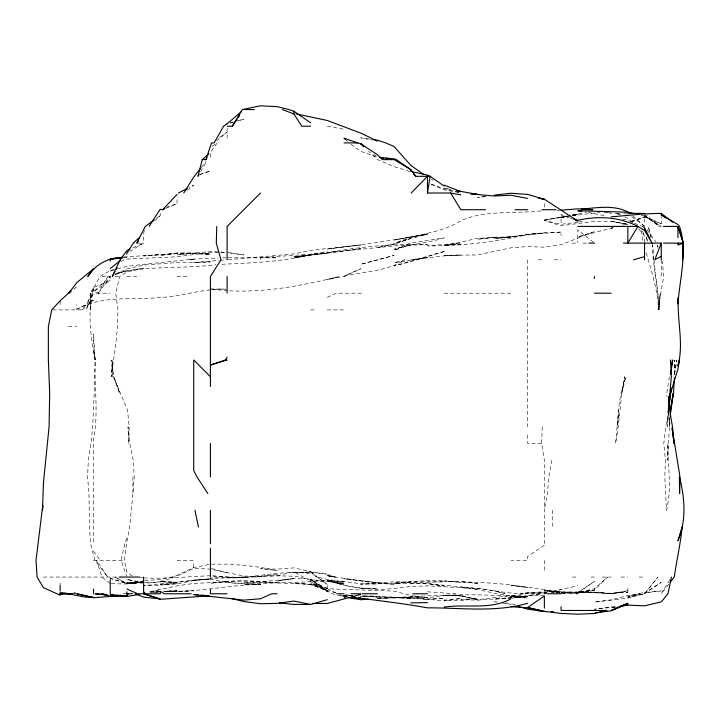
<?xml version="1.0" encoding="UTF-8"?>
<svg xmlns="http://www.w3.org/2000/svg" width="720" height="720" viewBox="0 0 720 720"><rect width="100%" height="100%" fill="white"/><g stroke="black" fill="none" stroke-linecap="round" stroke-linejoin="round"><path stroke-width="0.54" stroke-dasharray="3.6 2.7" d="M674.55 374.463L674.775 359.991L674.325 374.463M544.365 543.672L544.365 460.179L541.611 443.484L542.286 426.789M132.237 575.91L126.918 572.436L124.398 560.367L126.531 543.672L129.672 526.968L132.93 493.578L134.262 476.883L133.227 460.179L129.807 443.484L128.007 426.789L128.736 443.484L129.177 426.789L127.521 410.085L113.535 376.695L119.763 393.39L113.787 376.695L111.699 359.991L112.23 376.695L112.608 359.991L111.24 376.695L115.893 343.296L117.54 326.601L117.936 309.897L115.731 293.202L119.628 276.507L126.918 272.025L143.622 268.065L126.918 270.99L115.443 273.951M669.699 421.218L667.62 460.179L667.899 443.484C667.584 465.777 672.084 488.277 666.486 510.273L664.794 476.883L665.424 460.179L663.795 443.484L665.721 426.789L668.817 410.085L667.242 426.789L668.547 410.085L668.682 412.317M90.171 309.897L91.953 293.202L93.528 289.413C87.057 312.327 90.711 336.924 95.265 359.991C93.996 386.415 98.847 413.073 93.528 439.2L93.528 543.672M669.303 376.695L666.801 393.39L666.918 396.729M674.577 374.607L676.836 359.991L673.893 376.695M551.898 460.179L548.775 476.883L547.443 493.578L544.365 509.661M144.333 230.508L143.622 233.586L143.622 243.072M91.989 293.202L93.528 288.054L99.954 276.507L110.223 270.504L116.487 269.001M527.373 593.766L527.67 592.965L546.597 592.839L527.67 593.541L510.975 595.881L496.638 593.766L477.576 589.455L460.881 587.646L427.482 585.855L410.787 586.431L394.083 588.627L377.388 589.617L360.693 588.141L343.998 585.387L327.294 580.437L343.998 584.739L327.294 581.13L310.599 579.798L327.294 580.851L343.998 583.65L327.294 581.202L243.81 583.974L227.106 582.534L210.411 582.66L193.716 583.416L177.012 585.873L148.842 592.128L160.317 589.401M126.918 538.029L124.785 543.672L121.05 560.367L126.558 576.018M102.168 276.507L110.223 276.507L110.223 280.467L93.528 287.55L90.288 293.202L90.333 309.897L90.54 293.202L86.265 309.897L93.528 293.202L82.179 309.897L76.824 309.897M200.61 171.675L206.442 161.478M93.528 287.55L93.528 291.726L98.307 293.202L107.91 276.507L110.223 275.094M669.744 579.852L661.248 593.766L668.79 584.1M98.307 293.202L110.223 276.507L93.528 291.726L110.223 280.467M201.285 167.526L206.118 161.379M644.553 593.766L657.918 577.062L644.553 593.82L627.858 598.113L594.459 602.118L611.163 599.832L627.858 595.611L639.567 593.766L627.858 596.718L637.551 593.766L644.553 592.479L661.248 590.913L644.553 592.965L661.248 582.363L644.553 593.766L627.858 597.213L644.553 593.658M578.808 593.001L594.459 590.058L607.536 577.062L594.459 588.708L577.764 592.362L561.069 592.929M154.737 220.95L160.317 215.487L160.317 211.635M82.179 309.897L93.528 300.168L76.824 309.402L76.824 304.713M216.693 140.778L227.106 132.219L219.771 137.259M73.575 289.278L76.824 286.659L75.069 287.964M187.092 190.368L193.716 185.058L188.946 187.551M156.78 218.061L160.317 215.487M578.646 592.434L594.459 581.364L578.691 591.948M212.112 146.331L217.206 142.92L210.411 152.469L210.411 158.679M544.365 545.292L527.67 556.344L527.67 560.367L510.975 560.367M121.149 261.549L123.876 259.803L126.918 259.047L177.012 256.779L210.411 252.414L227.106 252.558M129.681 251.541L143.469 243.108L133.281 243.108M327.294 297.351L336.411 293.202L361.737 293.202M115.137 274.275L126.918 268.929L143.622 265.104L177.012 262.521L210.411 261.927L193.716 262.548L218.808 260.406M544.365 595.197L527.67 595.53L541.179 593.766L527.67 596.025L510.975 595.566L477.576 599.643L460.881 595.611L444.177 595.449L427.482 597.807L410.787 595.449L394.083 591.12L327.294 588.753L310.599 580.23L299.43 577.062L293.904 576.198L277.2 575.847L260.505 576.792L243.81 576L210.411 569.142L193.716 568.287C178.263 575.658 162.351 583.65 144.729 582.885M132.759 247.914L143.469 243.108M76.824 309.402C102.294 294.93 132.399 300.303 160.317 297.459C182.475 296.595 203.688 288.234 225.999 289.125L210.411 288.99M165.726 208.431L177.012 203.724L177.012 196.722M630.99 222.174L644.553 216.891L630.99 221.436M115.443 274.635L126.918 270.513L115.443 273.762M552.798 592.326L561.069 589.464L577.764 585.747M199.953 174.519L210.411 170.928L199.395 174.636M166.581 207.243L177.012 203.724M613.107 227.691L577.764 237.006L594.459 231.606L561.069 244.728L544.365 247.185L527.67 246.582L510.975 247.824L477.576 254.943L444.177 255.366L460.881 255.006L444.177 255.87L410.787 259.803L427.482 257.454L394.083 262.836L404.937 259.803C386.658 271.341 364.491 271.584 343.998 276.192L360.693 268.722L343.764 276.507L327.294 279.702L338.886 276.507C302.859 285.606 265.626 292.788 228.222 290.763M630.99 221.472L644.553 217.071L661.248 223.731L661.248 216.684M622.548 225.072L627.858 223.389M613.107 227.619L611.163 228.222L613.197 227.7M230.238 122.985L233.37 122.112M237.546 120.951L243.81 119.214L237.546 120.861M113.355 270.162L110.223 271.017L113.355 270.171M230.238 122.796L233.37 121.968M615.33 607.023L611.163 608.067L615.33 607.221M277.2 575.847L293.904 571.797L303.417 577.062M570.456 215.415L561.069 217.674L568.368 216.063L544.365 220.05L567.324 215.946M117.531 268.758L126.918 266.427L143.622 264.321L193.716 259.128L218.205 257.967M578.808 221.949L582.984 220.95M572.544 215.136L577.764 213.984L571.5 215.163L586.665 212.436M310.599 254.691L293.904 257.787L327.294 251.406M546.516 593.766L544.365 593.766L544.365 592.398L561.069 589.464M126.918 593.172L120.231 594.108M123.795 256.995L177.012 253.53L210.411 253.26L177.012 253.53L143.622 255.951L160.317 254.574M544.365 220.05L568.368 216.099M346.077 596.835L343.998 597.177L346.221 597.321M228.222 257.787L277.2 257.832L260.505 257.607L310.599 254.196L343.998 251.01L327.294 252.603C360.342 246.753 393.903 243.504 427.482 244.422L394.083 245.979L343.998 250.875L360.693 248.607L327.294 253.215L293.904 256.689L327.294 253.107L293.904 257.499L310.599 254.799C281.043 261.981 250.659 262.989 220.428 264.33M143.622 580.851L126.918 583.389L110.223 578.358L110.223 577.062M126.918 271.116C156.33 265.941 186.399 268.659 215.973 264.663M615.33 606.978L594.459 609.246L617.841 606.114M561.069 217.269L571.086 215.892M572.193 215.739L600.03 212.382M123.579 257.589L126.918 257.166L123.579 257.535M577.764 222.201L561.069 224.325L544.365 220.545L561.069 225.747L594.459 221.337L611.163 221.454L627.858 224.271L611.163 221.292L627.858 224.433M155.862 592.137L159.201 591.723L155.862 592.155L159.201 591.921L156.978 592.209M561.069 591.993L577.764 592.191L594.459 590.121L577.764 592.362L561.069 592.911L577.764 593.055L561.069 592.839L577.764 592.569M310.599 254.934L293.904 256.95L327.294 253.215M512.082 598.131L527.67 596.304L494.271 599.103L510.975 598.257M153.639 592.263L160.317 591.498L149.184 592.236L159.201 591.588M177.012 253.53L160.317 255.411L177.012 252.864L193.716 252.891L210.411 254.871L193.716 253.314L177.012 254.889L210.411 251.46L219.312 251.973M254.934 577.062L277.2 574.65L243.81 577.746L210.411 578.142L245.079 577.062L227.106 577.773L244.539 577.062C266.499 574.965 288.486 570.681 310.599 573.174L293.904 572.499L310.599 572.031L327.294 574.191L334.458 577.062L327.294 575.244L335.475 577.062L327.294 575.928L377.388 583.119L394.083 584.397L343.998 578.736L377.388 583.119L427.482 583.614L460.881 586.872L477.576 589.302L460.881 587.106C483.345 587.358 505.143 594.684 527.67 593.361L520.767 593.766L527.67 592.578L544.365 591.84L594.459 592.209L611.163 593.496L627.858 592.182L611.163 593.235L594.459 592.74L611.163 593.496L627.858 590.697L611.163 593.649L594.459 592.272L577.764 592.128L594.459 592.182L577.764 592.191M144.729 580.743L160.317 579.267L171.693 577.062L177.012 575.352L193.716 567.549L210.411 564.192L227.106 564.129L243.81 565.299L260.505 567.36L277.2 570.573L260.505 568.728L277.2 569.124L293.904 567.891L310.599 571.554L316.395 577.062L310.599 571.554M228.222 259.713L293.904 253.908L310.599 250.353L360.693 245.016L327.294 249.048L373.284 243.108L427.482 234.414L410.787 236.808L394.083 240.183L427.482 233.856L395.622 243.108L410.787 238.266L394.083 244.323L377.388 247.617L394.083 243.801C415.395 233.046 440.847 234.099 460.881 220.572C486.171 209.799 514.287 213.768 541.026 210.987M219.861 260.325L226.161 259.803M260.505 576.504L243.81 577.278L227.106 577.062L211.527 575.847L228.483 577.062M561.069 232.092L527.67 234.459L544.365 232.929L494.271 238.851L527.67 234.585C494.694 241.884 461.313 246.276 427.482 245.853L459.72 243.108L444.177 245.844L477.576 238.329L510.975 236.835L527.67 234.315L544.365 232.749L561.069 232.092L561.069 235.683M144.729 582.732L160.317 581.868L177.012 582.255L160.317 581.571L177.012 582.372L193.716 580.185L210.411 579.114L193.716 580.176L210.411 579.267L227.106 582.534L260.505 584.46L243.81 584.397L260.505 584.262C228.402 585.072 196.938 592.407 164.772 591.606L193.716 590.814L164.772 591.867M377.388 598.59C427.383 595.683 477.81 592.038 527.67 598.113L510.975 596.07L527.67 596.691L510.975 596.655L527.67 596.493L477.576 600.183L460.881 599.616L477.576 598.338L460.881 600.606L444.177 600.156L460.881 598.536L444.177 600.876L427.482 599.283L444.177 598.365C416.385 600.696 388.584 595.413 360.693 595.962M143.622 582.975L126.918 583.677L110.223 578.358M544.365 592.434L546.597 592.353M551.043 592.191L561.069 591.822L544.365 590.202L556.893 592.182M556.614 210.366L559.953 210.249M227.106 577.737L243.81 577.17M293.904 572.499L310.599 572.058L327.294 574.191M210.411 575.757C188.487 576.504 166.725 578.943 144.729 577.953M377.388 597.033L394.083 597.654L410.787 597.222L377.388 598.239L427.482 597.519L410.787 596.601L427.482 599.508L410.787 597.969L360.693 596.286L377.388 597.105L360.693 595.836M222.66 257.877L227.106 257.796M347.337 596.412C332.982 596.871 321.147 588.06 310.599 579.429L327.294 590.247L310.599 583.47L327.294 588.24L310.599 584.685L293.904 583.029L310.599 584.298L260.505 582.264L243.81 582.363L260.505 581.841L293.904 578.646L277.2 581.103L293.904 578.412L310.599 578.88L327.294 591.534L310.599 581.634L310.599 578.88M142.506 582.309L126.918 582.345L143.622 582.795L126.918 579.465L143.622 582.795M622.638 219.312C630.504 219.609 637.074 225.864 644.553 226.53M644.553 215.361L659.07 226.413L661.248 226.413L644.553 215.361L644.553 222.219M572.058 243.108L577.764 243.108M583.065 243.108L587.403 243.108M538.209 259.803L544.365 259.803M554.301 259.803L561.069 259.803M115.101 276.507L119.628 276.507M126.918 276.507L139.554 276.507M177.012 276.507L187.866 276.507M96.588 293.202L110.223 293.202M444.177 293.202L510.975 293.202M52.578 309.897L76.302 309.897M310.599 309.897L314.136 309.897M327.294 309.897L343.998 309.897M68.454 326.601L76.824 326.601M541.611 443.484L527.67 443.484L527.67 432.621M93.528 560.367L124.398 560.367M177.012 560.367L193.716 560.367M43.434 577.062L120.681 577.062M572.4 577.062L577.764 577.062M590.985 577.062L594.459 577.062M602.235 577.062L611.163 577.062M621.045 577.062L627.858 577.062M638.973 577.062L644.553 577.062M561.069 593.145L577.764 593.199M546.597 592.974L527.67 592.965L527.67 593.541M360.693 588.177L377.388 588.456L360.693 588.141L343.998 585.387M111.339 583.686L126.918 583.983L143.622 581.418L126.918 583.677L115.155 577.062L126.918 583.65L143.622 582.3L126.918 583.632L126.918 578.952M394.083 597.654L410.787 597.969M410.787 583.218L427.482 583.632L444.177 586.035L427.482 583.614M352.899 595.773L343.998 595.557L341.172 594.783M74.601 593.46L76.824 593.523M352.899 595.611L343.998 595.359L349.56 595.782M427.482 591.84L455.877 593.766M220.428 252.036L227.106 252.423M394.083 597.186L410.787 598.68M140.418 577.656L143.622 577.953M497.61 602.073L494.271 601.731L496.359 602.064M505.404 602.874L516.186 604.683M211.527 289.107L227.106 290.745M345.105 594.729L352.899 595.674M369.594 139.122L360.693 137.862L372.168 140.103M228.222 252.72L243.81 254.907L228.15 252.576M347.337 596.295L343.998 595.809L347.121 596.277M477.576 588.294L494.271 590.751L505.044 593.766L494.271 590.751M588.195 212.373L605.943 215.982M641.421 215.46L644.553 215.964L641.421 215.253M502.623 603.072L510.975 604.404M346.077 597.195L340.011 594.783L343.998 596.682M458.793 192.456L444.177 189.891L430.434 183.996M544.365 589.86L560.025 592.659L527.67 587.034L510.975 585.333L527.67 587.664C500.202 582.174 472.05 582.48 444.177 581.031L460.881 582.435C438.696 579.555 416.133 580.257 394.083 583.929L410.787 581.913L444.177 581.796L394.083 582.939L410.787 581.913L394.083 581.778L360.693 584.253L377.388 583.893L360.693 583.749L343.998 581.463L327.294 580.527L343.998 581.76L327.294 579.402L317.259 577.062L327.294 584.514L327.294 588.753M327.294 126.225L343.998 129.231M450.441 189.396L444.177 188.172L450.441 189.486M623.682 213.309L626.814 214.02M458.793 192.249L444.177 188.874L430.614 183.879M335.799 592.695L327.294 590.571L310.599 584.469L327.294 590.85L310.599 581.634M211.455 568.44L227.106 572.958M409.743 171.432L394.083 166.617L377.505 159.624L368.64 151.272M615.33 213.138L620.55 214.767M569.412 217.539L561.069 214.758L572.544 219.078M618.462 213.417L620.55 214.218M661.248 223.731L644.553 216.378L661.248 226.413M617.049 213.327L620.001 214.695M624.906 216.981L627.858 218.349L633.456 223.479M431.415 179.388L433.377 180.333M327.294 588.798L335.574 592.857M631.566 216.792L645.246 226.413M350.901 144.216L360.693 151.344L377.388 157.149L374.049 154.467M310.599 571.833L327.294 584.514M110.223 583.659L101.934 577.062L96.57 560.367L107.694 577.062L94.905 560.367L90.558 543.672L89.496 526.968L88.965 493.578L87.588 476.883L88.326 460.179L91.071 443.484L92.673 426.789L94.185 393.39L95.166 359.991L93.528 334.206L93.528 343.296L95.166 359.991L93.528 350.442M593.586 242.406L577.764 229.815L577.764 242.649M644.553 213.435L659.07 226.413M632.853 215.928L644.517 226.413M346.194 140.22L347.661 141.57M642.465 226.413L644.553 228.564M638.631 228.807L644.553 235.98L644.553 242.091M647.127 229.923L656.109 242.226M93.528 551.106L100.305 560.367M642.663 231.192L644.553 235.98M646.326 252.927C651.609 271.575 657.738 290.394 658.548 309.897L660.357 293.202L657.999 309.897L663.696 276.507L662.265 260.919M657.396 245.16L658.044 247.212M657.315 245.196L657.882 247.284M651.267 237.888L648.342 226.413L650.997 237.888M667.629 411.129L670.437 423.657M646.38 236.871L647.523 242.073L646.551 236.889M641.376 230.589L643.05 242.064M653.895 259.803L659.871 309.897L653.274 259.803L652.347 245.331M652.59 243.108L653.805 258.696M552.528 510.273L552.789 526.968M132.858 476.883L132.93 493.578M661.248 259.803L661.248 276.507M627.858 588.393L627.858 593.766M594.459 588.708L594.459 590.058M561.069 219.051L561.069 223.758M544.365 203.499L544.365 208.224M544.365 560.367L544.365 572.661M527.67 259.803L527.67 426.789M227.106 128.223L227.106 140.652M193.716 563.904L193.716 568.287M126.918 251.523L126.918 256.464M60.129 300.987L60.129 304.704M60.129 582.948L60.129 585.198M618.3 410.085L617.643 426.789L618.615 410.085L615.555 443.484C620.001 421.407 619.956 398.718 624.771 376.695L621.801 393.39L625.815 376.695L620.901 393.39L618.3 410.085M409.95 243.108L394.083 250.398L410.787 244.611L394.083 249.255C410.472 243.909 427.815 243.216 444.177 237.852L409.95 243.108M444.177 251.424L417.744 259.803L394.083 265.977L444.177 251.424M378.027 259.803L360.693 264.276L394.083 255.42L378.027 259.803M193.716 580.41L177.012 584.073L160.317 584.586L177.012 583.173L160.317 585.189L143.622 585.684L210.411 578.718L193.716 580.41M577.764 214.569L572.544 215.424L577.764 214.569M485.928 196.398L477.576 197.658L485.928 196.407M193.716 259.11L188.586 259.803L193.716 259.128M494.271 237.249L477.576 239.238L494.271 237.357L510.975 237.114L494.271 237.249M227.106 581.364L210.411 583.281C232.614 579.51 254.907 582.246 277.2 582.615L243.81 580.464L227.106 581.364M460.881 244.215L444.177 245.178L460.881 244.215M177.012 590.589L163.656 591.327L177.012 590.589M75.726 592.92L73.512 593.046L75.717 592.92M177.012 591.444L164.772 591.498L177.012 591.444M260.712 259.803L260.505 257.076L260.712 259.803M460.881 595.611L444.177 595.269L460.881 596.061L477.576 599.643L460.881 595.611M611.163 213.111L604.476 212.436L611.163 213.111M477.576 583.425L460.881 581.733L477.576 583.425M343.998 583.173L327.294 581.202L343.998 583.173M669.573 426.789L669.024 417.879L669.573 426.789"/><path stroke-width="1.08" d="M670.518 363.33L670.545 359.991L671.319 376.695L668.43 410.085L668.466 407.862M678.339 297.657C676.863 320.31 684.036 343.539 677.952 365.805L679.455 359.991L677.952 368.802L670.563 393.39L671.607 388.17M668.529 404.523L668.664 396.729M216.783 226.413L216.288 243.108L220.977 259.803L210.411 276.507L210.411 386.46M678.222 297.477L677.952 303.885C679.77 278.172 687.699 251.721 679.518 226.413L677.952 224.505L661.248 214.83L661.248 213.354L644.553 213.867L611.163 216.882M674.442 377.802L673.461 393.39L670.455 410.085L673.209 393.39L670.131 416.763M42.858 506.223L42.48 510.273L43.434 482.913L49.077 426.789L49.689 393.39L48.366 359.991L48.357 326.601L51.723 309.897L60.129 300.753L70.686 291.24M42.786 505.206L36 560.367L37.08 577.062L43.434 587.655L60.129 595.215L60.129 593.082L66.807 593.262M670.716 374.463L672.669 359.991L671.409 366.255M460.881 194.895L450.576 193.014L427.482 193.014L430.128 176.319L427.482 175.095L411.831 171.675M671.436 577.062L667.989 593.766L661.248 601.875L644.553 605.844L627.858 605.124L620.55 606.213M208.791 153.9L202.293 159.624L197.955 176.319L199.017 174.465M202.293 159.624L205.938 159.624L211.518 142.92L214.092 142.92L223.605 126.225L227.106 123.624M623.466 243.108L661.248 243.108L654.813 259.803L661.248 256.311M114.939 271.593L112.257 276.507L120.15 259.803L126.918 250.533L129.843 249.219M116.01 269.631L117.081 267.669M227.106 126.225L232.299 126.225L242.397 109.53L260.505 105.804L277.2 106.659L288.909 109.53L293.904 111.258L310.599 122.778M105.993 594.585L101.763 593.766L110.223 596.448L126.918 595.827L128.151 593.766L132.57 593.649M183.78 193.014L193.716 177.057L200.601 168.408M205.938 159.624L207.054 157.833M126.918 253.233L133.281 243.108L139.644 237.249M149.166 226.413L159.903 209.709M225.342 359.991L227.106 359.991L210.411 365.058L225.342 359.991L227.106 357.309M232.299 126.225L237.141 119.196M238.356 117.432L239.571 115.677M138.654 240.516L136.791 243.108L145.278 226.413L154.125 219.987M62.46 593.64L60.129 593.928L72.81 593.775M670.158 582.336L674.271 577.062C676.629 560.25 680.544 543.87 682.137 526.968L677.952 540.765C686.529 520.587 684.882 497.655 679.392 476.883L679.59 493.578L679.977 476.883L672.048 427.833M160.317 209.358L162.648 209.709L177.012 194.409M411.219 193.014L427.482 176.319L427.482 193.014M260.505 193.014L227.106 226.413L227.106 259.803M227.106 123.849L241.299 111.672M71.136 291.24L68.697 293.202L76.824 282.627L93.528 268.758L87.795 276.507C94.95 264.798 108.585 257.049 122.472 257.652M110.223 268.533L120.519 260.478M527.67 607.473L544.365 596.052L544.365 608.139M178.47 193.014L187.038 188.541M162.648 209.709L164.7 208.854M510.975 598.824C490.356 610.155 466.479 603.801 444.177 607.077M360.693 594.441L327.294 603.45L312.822 603.486M279.432 602.892L293.904 604.431L310.599 604.458L327.294 599.706M633.474 259.803L644.553 256.671M624.726 604.683L627.858 603.9L611.163 610.461L627.858 603.288L611.163 610.848L595.575 612.711M527.67 603.252C495.09 612.729 460.854 607.68 427.482 607.851C404.622 603.711 381.618 600.993 358.605 597.978M620.55 606.168L627.858 604.683L622.287 605.475M122.751 257.166L110.223 259.29L122.472 257.733M139.095 594.486L126.918 596.466L110.223 594.738L113.562 594.954M494.271 195.147L510.975 193.239L527.67 194.391L544.365 199.305L541.233 198.702M581.103 209.169C596.925 207.819 615.285 204.345 629.523 212.931M118.017 595.809L93.528 597.735L76.824 593.793L93.528 597.429C81.972 597.978 71.532 593.136 60.129 593.082M561.069 210.204L577.764 208.845L592.866 209.709L583.155 209.601M368.487 599.193L360.693 599.724L348.165 597.555M60.246 593.766L62.361 593.64M209.295 595.809L160.317 599.31L143.622 593.766L137.583 593.766L126.918 589.023M60.129 593.766L69.039 593.631M410.787 602.865L427.482 602.64M243.81 109.53L254.43 109.53M310.599 126.225L301.815 126.225L293.904 113.967L293.904 111.258M343.998 142.92L357.66 142.92L360.693 143.649L377.388 154.746L382.5 159.624L394.083 159.624L410.787 169.623L415.899 176.319L430.128 176.319L444.177 186.12M485.532 209.709L460.881 209.709L450.576 193.014M515.061 209.709L527.67 209.709M541.899 209.709L555.678 209.709M577.764 226.413L637.938 226.413L644.553 230.391L651.996 243.108L644.553 227.691L644.553 230.391M663.471 226.413L677.178 226.413M588.852 243.108L594.459 243.108M663.444 243.108L683.46 243.108L682.506 259.803L683.298 243.108L677.952 226.413L683.46 243.108L677.952 245.052L677.952 243.108M594.459 293.202L611.163 293.202M119.637 577.062L139.734 577.062M126.918 593.766L128.151 593.766M191.133 593.766L164.232 593.766L160.317 591.246L160.317 593.766L145.692 593.766L143.622 591.912M227.106 593.766L210.411 593.766L210.411 589.428M277.2 593.766L271.647 593.766L260.505 598.779L243.81 600.111L193.716 594.558L198.162 594.882M336.681 593.766L343.998 593.766M351.072 593.766L360.693 593.766M362.169 593.766L377.388 593.766M412.902 593.766L427.482 593.766M547.29 593.766L561.069 593.766M576.774 593.766L577.764 593.766M577.629 610.461L561.069 610.461L561.069 606.645M577.764 610.461L593.739 610.461M594.459 610.461L606.861 610.461L594.459 613.503L577.764 614.196L561.069 613.404L536.769 610.461L527.67 609.129L518.274 606.474M627.858 213.291L644.553 213.435M348.444 597.456L360.693 598.221L358.461 597.897M115.794 595.098L120.24 595.395M510.975 606.681L527.67 607.842L540.387 610.461L527.67 607.41M201.501 595.116L203.733 595.278M470.961 193.815L473.166 194.013M475.371 194.22L477.576 194.418L457.749 190.827M477.576 194.517L494.271 196.02L510.975 195.237L527.67 198.432M471.096 193.815L477.576 194.418M105.93 594.756L95.184 593.766L108.072 595.17M68.04 593.766L72.432 594.171M379.62 157.374L394.083 158.841L396.351 159.624L410.787 169.623L410.787 171.45M536.769 610.461L544.365 611.253M69.822 593.766L72.828 594.117M372.933 139.599L377.388 140.229L385.848 142.92L394.083 146.574L410.787 165.33L423.495 174.375M354.015 597.258L356.238 597.573M379.476 157.455L383.652 158.076M385.74 158.382L387.828 158.697M353.385 597.204L356.517 597.663M581.94 211.401L577.764 210.753L627.858 212.193L633.078 213.372M538.11 198.045L544.365 199.215L577.764 221.04L575.676 220.257M310.599 604.458L293.904 601.074L277.2 603.351L260.505 603.756L243.81 601.542L232.326 598.689M456.705 190.809L460.881 191.691L444.177 185.112M295.983 113.85L327.294 120.483L360.693 133.074L377.388 141.111M573.588 218.925L577.764 220.32C597.987 215.667 619.29 216.864 637.938 226.413L627.858 243.108L627.858 226.413M357.66 142.92L343.998 138.195L345.456 139.545M282.321 109.53L293.904 113.967M135.252 593.766L143.622 597.087L160.317 598.914L143.622 593.766L143.622 577.062M661.248 214.83L665.649 217.872M661.248 213.354L672.678 222.273M364.032 146.43L360.693 143.757L363.87 146.763M413.703 174.231L415.899 176.319M210.411 376.695L193.716 359.991L193.716 470.421L196.965 476.883L207.846 493.578M194.967 510.273L198.432 526.968M672.147 429.012L672.435 431.235M672.867 434.574L674.019 443.484L672.489 426.789L669.654 410.085L668.907 396.729M677.952 227.349L677.952 237.726M661.248 243.108L661.248 259.803M644.553 243.108L644.553 259.803M594.459 276.507L594.459 278.55M227.106 276.507L227.106 293.202M210.411 443.484L210.411 476.883M210.411 510.273L210.411 543.672M210.411 548.154L210.411 577.062M126.918 591.804L126.918 595.8M110.223 259.803L110.223 261.153M110.223 579.609L110.223 593.766M93.528 589.023L93.528 593.766M60.129 585.567L60.129 591.093M670.464 393.39L669.204 404.523L670.464 393.39M553.275 611.748L551.043 611.622L553.275 611.757"/></g></svg>
